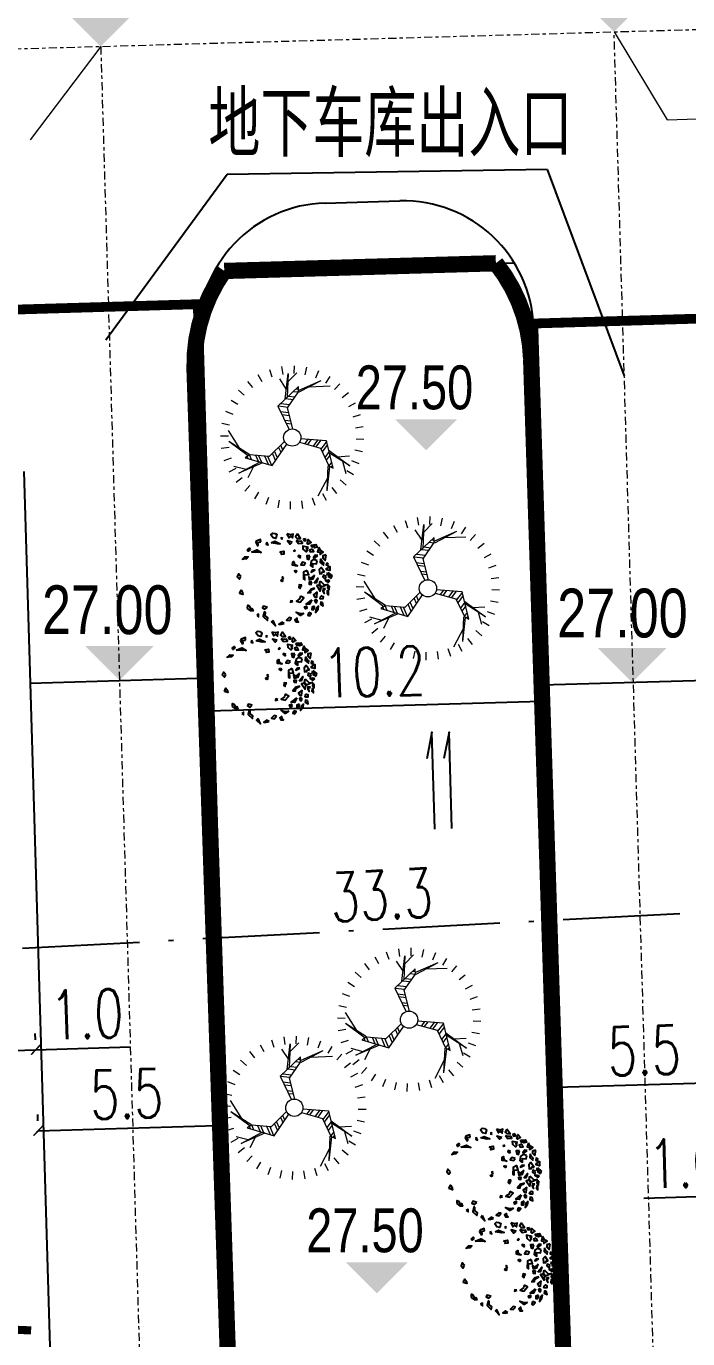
# Model space of a CAD drawing. Header units: inches. Extents: x 393 to 1582, y 246 to 1188.
# Drawn here: x 1096.36 to 1116.71, y 473.24 to 513.63 of the extents above; entities that cross this region are included whole.
import ezdxf

# ---------------------------------------------------------------- set-up
doc = ezdxf.new("R2010")
doc.units = ezdxf.units.IN
doc.header["$MEASUREMENT"] = 0
for name, pattern in [('ACAD_ISO10W100', [18.5, 12, -3, 0.5, -3]), ('CENTERX2', [4, 2.5, -0.5, 0.5, -0.5]), ('DASHED2', [0.375, 0.25, -0.125]), ('DOTE', [2.4200000000000004, 2, -0.2, 0.02, -0.2])]:
    doc.linetypes.add(name, pattern=pattern)
for name, color, linetype in [('DIM', 4, 'Continuous'), ('drain', 4, 'Continuous'), ('ELEV', 1, 'Continuous'), ('FRAME', 7, 'Continuous'), ('GREEN', 64, 'Continuous'), ('ROAD-TEXT', 4, 'Continuous'), ('roaddim', 2, 'Continuous'), ('roadradiu', 3, 'Continuous'), ('公共绿地', 3, 'Continuous'), ('车库边线', 4, 'DOTE')]:
    doc.layers.add(name, color=color, linetype=linetype)
for name, color, linetype, lineweight in [('ROAD', 1, 'Continuous', 25), ('ROAD-CENTER', 7, 'CENTERX2', 18), ('ROAD-ZB', 4, 'Continuous', 15), ('树', 84, 'Continuous', 15)]:
    doc.layers.add(name, color=color, linetype=linetype, lineweight=lineweight)
doc.styles.add('_HZTXT', font='txt.shx', dxfattribs={"width": 0.8, "bigfont": 'hztxt.shx'})
doc.styles.add('DIM_FONT', font='SIMPLEX.shx', dxfattribs={"width": 0.8})
doc.styles.add('FLS', font='', dxfattribs={"width": 0.8})
doc.styles.add('HZ', font='simplex.shx', dxfattribs={"width": 0.7, "bigfont": 'hztxt.shx'})
doc.styles.add('RO', font='romans.shx', dxfattribs={"width": 0.8})
doc.styles.get('FLS').set_extended_font_data('创艺繁隶书')
doc.linetypes.add('FENCELINE1', pattern='A,0.25,-0.1,[133,ltypeshp.shx,S=0.1,R=0,X=-0.1,Y=0],-0.1,1', length=1.45)
doc.dimstyles.new('NORMAL', dxfattribs={"dimtxt": 1.5, "dimasz": 0.3, "dimexe": 0.5, "dimexo": 0.3, "dimgap": 0.3, "dimtad": 1, "dimdec": 1, "dimzin": 1, "dimdsep": 46, "dimtxsty": 'HZ', "dimblk": 'ARCHTICK', "dimcen": 0, "dimclrt": 256, "dimadec": 0, "dimazin": 0, "dimtfac": 1, "dimtdec": 1, "dimtofl": 0, "dimtmove": 0, "dimatfit": 3, "dimldrblk": 'ARCHTICK', "dimfxl": 1, "dimtolj": 2, "dimtzin": 0, "dimarcsym": 0})

# ---------------------------------------------------------------- blocks, each defined once
blk = doc.blocks.new('_ARCHTICK')
at = {"color": 0, "linetype": 'ByBlock', "const_width": 0.15}
blk.add_lwpolyline([(-0.5, -0.5), (0.5, 0.5)], dxfattribs=at)
blk = doc.blocks.new('*D144')
at = {"layer": 'DEFPOINTS', "color": 0, "ltscale": 0.3, "transparency": 16777216}
for p in [(882.2550178935936, 640.1284098338355), (1132.977078982819, 454.4339077392135)]:
    blk.add_point(p, dxfattribs=at)
at = {"layer": 'roadradiu', "color": 0, "lineweight": -2, "ltscale": 0.3, "transparency": 16777216}
blk.add_line((887.2774950782396, 636.4085680455514), (882.2550178935936, 640.1284098338355), dxfattribs=at)
at = {"layer": 'roadradiu', "color": 0, "lineweight": -2, "ltscale": 0.3, "transparency": 16777216, "xscale": 0.3, "yscale": 0.3, "zscale": 0.3, "rotation": 143.4749139216822}
blk.add_blockref('_ARCHTICK', (882.2550178935936, 640.1284098338355), dxfattribs=at)
at = {"layer": 'roadradiu', "ltscale": 0.3, "transparency": 16777216, "insert": (885.6322688112145, 638.9337127008714), "char_height": 1.5, "attachment_point": 5, "rotation": 323.47491392168223, "style": 'HZ'}
blk.add_mtext('\\A2;R312.0', dxfattribs=at)
blk = doc.blocks.new('*D145')
at = {"layer": 'DEFPOINTS', "color": 0, "ltscale": 0.3, "transparency": 16777216}
for p in [(870.5997795228263, 623.2597136845425), (1132.977078982754, 454.4339077393371)]:
    blk.add_point(p, dxfattribs=at)
at = {"layer": 'roadradiu', "color": 0, "lineweight": -2, "ltscale": 0.3, "transparency": 16777216}
blk.add_line((881.4381460848931, 616.2858025507023), (870.5997795228263, 623.2597136845425), dxfattribs=at)
at = {"layer": 'roadradiu', "color": 0, "lineweight": -2, "ltscale": 0.3, "transparency": 16777216, "xscale": 0.3, "yscale": 0.3, "zscale": 0.3, "rotation": 147.2408788936933}
blk.add_blockref('_ARCHTICK', (870.5997795228263, 623.2597136845425), dxfattribs=at)
at = {"layer": 'roadradiu', "ltscale": 0.3, "transparency": 16777216, "insert": (879.6306179609841, 618.6974341729194), "char_height": 1.5, "attachment_point": 5, "rotation": 327.24087889369326, "style": 'HZ'}
blk.add_mtext('\\A2;R312.0', dxfattribs=at)
blk = doc.blocks.new('*D146')
at = {"layer": 'DEFPOINTS', "color": 0, "ltscale": 0.3, "transparency": 16777216}
for p in [(856.621815866559, 599.2502347645706), (1132.977078983271, 454.4339077402101)]:
    blk.add_point(p, dxfattribs=at)
at = {"layer": 'roadradiu', "color": 0, "lineweight": -2, "ltscale": 0.3, "transparency": 16777216}
blk.add_line((869.2364574053919, 592.6398809982622), (856.621815866559, 599.2502347645706), dxfattribs=at)
at = {"layer": 'roadradiu', "color": 0, "lineweight": -2, "ltscale": 0.3, "transparency": 16777216, "xscale": 0.3, "yscale": 0.3, "zscale": 0.3, "rotation": 152.3444580404491}
blk.add_blockref('_ARCHTICK', (856.621815866559, 599.2502347645706), dxfattribs=at)
at = {"layer": 'roadradiu', "ltscale": 0.3, "transparency": 16777216, "insert": (867.2215648578022, 594.8811603252689), "char_height": 1.5, "attachment_point": 5, "rotation": 332.34445804044907, "style": 'HZ'}
blk.add_mtext('\\A2;R312.0', dxfattribs=at)
blk = doc.blocks.new('*D149')
at = {"layer": 'DEFPOINTS', "color": 0, "ltscale": 0.3, "transparency": 16777216}
for p in [(834.8919699258416, 546.5711304189092), (1132.977078991871, 454.4339077363395)]:
    blk.add_point(p, dxfattribs=at)
at = {"layer": 'roadradiu', "color": 0, "lineweight": -2, "ltscale": 0.3, "transparency": 16777216}
blk.add_line((847.5652144177119, 542.6538681527171), (834.8919699258416, 546.5711304189092), dxfattribs=at)
at = {"layer": 'roadradiu', "color": 0, "lineweight": -2, "ltscale": 0.3, "transparency": 16777216, "xscale": 0.3, "yscale": 0.3, "zscale": 0.3, "rotation": 162.8237761284337}
blk.add_blockref('_ARCHTICK', (834.8919699258416, 546.5711304189092), dxfattribs=at)
at = {"layer": 'roadradiu', "ltscale": 0.3, "transparency": 16777216, "insert": (845.176283811618, 544.4912944938987), "char_height": 1.5, "attachment_point": 5, "rotation": 342.8237761284337, "style": 'HZ'}
blk.add_mtext('\\A2;R312.0', dxfattribs=at)
blk = doc.blocks.new('*D170')
at = {"layer": 'DEFPOINTS', "color": 0, "ltscale": 0.3, "transparency": 16777216}
for p in [(1095.651397092691, 482.1080109668974), (1096.650579166003, 482.1375771776649), (1096.650579166003, 482.1375771776649)]:
    blk.add_point(p, dxfattribs=at)
at = {"layer": 'roaddim', "color": 0, "lineweight": -2, "ltscale": 0.3, "transparency": 16777216}
for p, q in [((1096.641705925758, 482.4374459249653), (1096.635790432261, 482.6373584231657)), ((1095.642523852446, 482.4078797141979), (1095.636608358949, 482.6077922123983)), ((1096.650579166003, 482.1375771776649), (1099.549310389908, 482.2233518333689)), ((1095.651397092691, 482.1080109668976), (1096.650579166003, 482.1375771776649))]:
    blk.add_line(p, q, dxfattribs=at)
at = {"layer": 'roaddim', "color": 0, "lineweight": -2, "ltscale": 0.3, "transparency": 16777216, "xscale": 0.3, "yscale": 0.3, "zscale": 0.3}
for p, rotation in [((1095.651397092691, 482.1080109668976), 181.6949112423762), ((1096.650579166003, 482.1375771776649), 1.694911242376142)]:
    blk.add_blockref('_ARCHTICK', p, dxfattribs=dict(at, rotation=rotation))
at = {"layer": 'roaddim', "ltscale": 0.3, "transparency": 16777216, "insert": (1098.218822810747, 483.2344417411911), "char_height": 1.5, "attachment_point": 5, "rotation": 1.694911242376142, "style": 'HZ'}
blk.add_mtext('\\A2;1.0', dxfattribs=at)
blk = doc.blocks.new('*D171')
at = {"layer": 'DEFPOINTS', "color": 0, "ltscale": 0.3, "transparency": 16777216}
for p in [(1102.221946333616, 479.8070925018029), (1102.221946333615, 479.8070925018534), (1096.724352836225, 479.6444160027087)]:
    blk.add_point(p, dxfattribs=at)
at = {"layer": 'roaddim', "color": 0, "lineweight": -2, "ltscale": 0.3, "transparency": 16777216}
for p, q in [((1102.213073069722, 480.1069612484036), (1102.207157560458, 480.3068737461879)), ((1096.715479572331, 479.9442847493094), (1096.709564063067, 480.1441972470936)), ((1096.724352836223, 479.6444160027592), (1102.221946333615, 479.8070925018534))]:
    blk.add_line(p, q, dxfattribs=at)
at = {"layer": 'roaddim', "color": 0, "lineweight": -2, "ltscale": 0.3, "transparency": 16777216, "xscale": 0.3, "yscale": 0.3, "zscale": 0.3}
for p, rotation in [((1096.724352836223, 479.6444160027592), 181.6949157609506), ((1102.221946333615, 479.8070925018534), 1.694915760950637)]:
    blk.add_blockref('_ARCHTICK', p, dxfattribs=dict(at, rotation=rotation))
at = {"layer": 'roaddim', "ltscale": 0.3, "transparency": 16777216, "insert": (1099.44209316129, 480.7752948654087), "char_height": 1.5, "attachment_point": 5, "rotation": 1.6949157609506371, "style": 'HZ'}
blk.add_mtext('\\A2;5.5', dxfattribs=at)
blk = doc.blocks.new('*D172')
at = {"layer": 'DEFPOINTS', "color": 0, "ltscale": 0.3, "transparency": 16777216}
for p in [(1118.148855289853, 481.14487102146), (1118.148855289852, 481.144871021482), (1112.651261560155, 480.9821959370157)]:
    blk.add_point(p, dxfattribs=at)
at = {"layer": 'roaddim', "color": 0, "lineweight": -2, "ltscale": 0.3, "transparency": 16777216}
for p, q in [((1112.64238837373, 481.2820646859087), (1112.636472916113, 481.4819771851928)), ((1118.139982103429, 481.4447397703531), (1118.134066645812, 481.6446522696371)), ((1112.651261560154, 480.9821959370377), (1118.148855289852, 481.144871021482))]:
    blk.add_line(p, q, dxfattribs=at)
at = {"layer": 'roaddim', "color": 0, "lineweight": -2, "ltscale": 0.3, "transparency": 16777216, "xscale": 0.3, "yscale": 0.3, "zscale": 0.3}
for p, rotation in [((1112.651261560154, 480.9821959370377), 181.6949009588253), ((1118.148855289852, 481.144871021482), 1.694900958825327)]:
    blk.add_blockref('_ARCHTICK', p, dxfattribs=dict(at, rotation=rotation))
at = {"layer": 'roaddim', "ltscale": 0.3, "transparency": 16777216, "insert": (1115.369002272518, 482.1130741003855), "char_height": 1.5, "attachment_point": 5, "rotation": 1.694900958825327, "style": 'HZ'}
blk.add_mtext('\\A2;5.5', dxfattribs=at)
blk = doc.blocks.new('*D173')
at = {"layer": 'DEFPOINTS', "color": 0, "ltscale": 0.3, "transparency": 16777216}
for p in [(1118.243568942454, 477.9440293905418), (1119.243136666819, 477.973607113533), (1119.251878167209, 477.6781914841583)]:
    blk.add_point(p, dxfattribs=at)
at = {"layer": 'roaddim', "color": 0, "lineweight": -2, "ltscale": 0.3, "transparency": 16777216}
for p, q in [((1118.252310442845, 477.6486137611671), (1115.353579227564, 477.5628388138356)), ((1119.251878167209, 477.6781914841583), (1118.252310442845, 477.6486137611671)), ((1118.252442212868, 477.6441606441341), (1118.267099226867, 477.1488325171541)), ((1119.252009937232, 477.6737383671253), (1119.266666951232, 477.1784102401454))]:
    blk.add_line(p, q, dxfattribs=at)
at = {"layer": 'roaddim', "color": 0, "lineweight": -2, "ltscale": 0.3, "transparency": 16777216, "xscale": 0.3, "yscale": 0.3, "zscale": 0.3}
for p, rotation in [((1118.252310442845, 477.6486137611671), 181.6949170066285), ((1119.251878167209, 477.6781914841583), 1.694917006628529)]:
    blk.add_blockref('_ARCHTICK', p, dxfattribs=dict(at, rotation=rotation))
at = {"layer": 'roaddim', "ltscale": 0.3, "transparency": 16777216, "insert": (1116.62195401555, 478.6508302647217), "char_height": 1.5, "attachment_point": 5, "rotation": 1.6949170066285293, "style": 'HZ'}
blk.add_mtext('\\A2;1.0', dxfattribs=at)
blk = doc.blocks.new('*D197')
at = {"layer": 'DEFPOINTS', "color": 0, "ltscale": 0.3, "transparency": 16777216}
for p in [(1112.193336408346, 492.864735469323), (1112.193336521808, 492.8647315540358), (1101.985017247063, 492.5689015577365)]:
    blk.add_point(p, dxfattribs=at)
at = {"layer": 'roaddim', "color": 0, "lineweight": -2, "ltscale": 0.3, "transparency": 16777216}
for p, q in [((1112.184646378578, 493.1646056633061), (1112.178852836296, 493.3645256514401)), ((1101.976327103833, 492.8687756670067), (1101.970533561551, 493.0686956551408)), ((1101.985017133601, 492.5689054730237), (1112.193336408346, 492.864735469323))]:
    blk.add_line(p, q, dxfattribs=at)
at = {"layer": 'roaddim', "color": 0, "lineweight": -2, "ltscale": 0.3, "transparency": 16777216, "xscale": 0.3, "yscale": 0.3, "zscale": 0.3}
for p, rotation in [((1101.985017133601, 492.5689054730237), 181.6599272962716), ((1112.193336408346, 492.864735469323), 1.659927296271674)]:
    blk.add_blockref('_ARCHTICK', p, dxfattribs=dict(at, rotation=rotation))
at = {"layer": 'roaddim', "ltscale": 0.3, "transparency": 16777216, "insert": (1107.058761269668, 493.7663798536193), "char_height": 1.5, "attachment_point": 5, "rotation": 1.6599272962716736, "style": 'HZ'}
blk.add_mtext('\\A2;10.2', dxfattribs=at)
blk = doc.blocks.new('A$C72E4118A')
at = {"layer": 'ROAD-TEXT', "const_width": 0.25}
blk.add_lwpolyline([(4.67738311913854, 1.103191714762943), (4.101842572345049, 1.096793538687052), (4.114073322169133, 0.6229896783188451), (0.128421394052566, 0.140900759754004), (0.1249942272115732, 0.6005136015883181)], dxfattribs=at)
at = {"layer": 'ROAD-TEXT'}
blk.add_lwpolyline([(3.356819772408926, 1.193641432590084), (1.057660554200993, 0.8404582833463792), (1.748017473975779, 1.227497444400797)], dxfattribs=at)
at = {"layer": 'ROAD-TEXT', "style": 'RO', "width": 0.7}
blk.add_text('1.5%', height=1.1, rotation=7.662003283342316, dxfattribs=at).set_placement((0.8719978045701282, 1.310918229777599))
blk = doc.blocks.new('*D237')
at = {"layer": 'DEFPOINTS', "color": 0, "linetype": 'ACAD_ISO10W100', "ltscale": 0.3, "transparency": 16777216}
for p in [(1123.986402837001, 486.7307649858549), (1123.986402837003, 486.7307649858186), (1090.700925478698, 484.9676751486905, -0.9369692328255609)]:
    blk.add_point(p, dxfattribs=at)
at = {"layer": 'DIM', "color": 0, "linetype": 'ACAD_ISO10W100', "lineweight": -2, "ltscale": 0.3, "transparency": 16777216}
for p, q in [((1090.7009254787, 484.9676751486542), (1123.986402837003, 486.7307649858186)), ((1124.00227121411, 486.4311849554658), (1124.012850132185, 486.2314649351702)), ((1090.716793855808, 484.6680951183014), (1090.727372773883, 484.4683750980058))]:
    blk.add_line(p, q, dxfattribs=at)
at = {"layer": 'DIM', "color": 0, "linetype": 'ACAD_ISO10W100', "lineweight": -2, "ltscale": 0.3, "transparency": 16777216, "xscale": 0.3, "yscale": 0.3, "zscale": 0.3}
for p, rotation in [((1123.986402837003, 486.7307649858186), 3.032051774220234), ((1090.7009254787, 484.9676751486542), 183.0320517742202)]:
    blk.add_blockref('_ARCHTICK', p, dxfattribs=dict(at, rotation=rotation))
at = {"layer": 'DIM', "linetype": 'ACAD_ISO10W100', "ltscale": 0.3, "transparency": 16777216, "insert": (1107.288124837968, 486.8977501735981), "char_height": 1.5, "attachment_point": 5, "rotation": 3.032051774220234, "style": 'HZ'}
blk.add_mtext('\\A2;33.3', dxfattribs=at)
blk = doc.blocks.new('t2')
for p, q in [((-1.266662034718365, 3.05589584977929), (-1.130037933670337, 2.723354404941119)), ((-0.716767846782659, 3.229423479309276), (-0.6399645887172483, 2.87820956006226)), ((-0.1450950305245442, 3.304826710587463), (-0.1304462435734877, 2.945611774145391)), ((0.430986424814364, 3.279814454587608), (0.3830356446719634, 2.923513065022576)), ((0.9939725757249107, 3.155146696051133), (0.8848791886796334, 2.812584890787775)), ((-2.235450903584479, 2.438378849268361), (-1.993330371382854, 2.172620302070527)), ((-1.778069337691022, 2.789516371211789), (-1.585775647835817, 2.485751504309519)), ((-1.34088318192812, 2.608399901054895), (-1.584503501459494, 1.519028121027191)), ((-1.34088318192812, 2.608399901054895), (-1.510658299660236, 1.474064156233794)), ((-1.436287184655384, 2.004822135252425), (-0.8933825551800965, 2.818549475678424)), ((1.526757372896327, 2.934611401736447), (1.359836126309574, 2.616197747883234)), ((2.01315241986913, 2.62490942496504), (1.793475131352125, 2.340318760269156)), ((-2.624909424965153, 2.01315241986913), (-2.340318760269156, 1.793475131352011)), ((-2.297032662301035, 1.921745557756367), (-2.201702597235908, 1.349933614467886)), ((2.438378849268474, 2.235450903584251), (2.172620302070754, 1.99333037138274)), ((-2.934611401736447, 1.526757372896554), (-2.616197747883234, 1.359836126309574)), ((-1.62611993152791, 0.7737176952086884), (-2.499035135587519, 1.577683268061264)), ((-2.499035135587519, 1.577683268061264), (-1.631002900948715, 0.8934569989448846)), ((-1.732192488881537, 1.608955115128083), (-1.559636800123371, 0.3206668118339167)), ((-1.53462230433729, 1.473086904000183), (-1.732192488881537, 1.608955115128083)), ((-1.235862531859993, 0.6217205766890856), (-1.53462230433729, 1.473086904000183)), ((1.483119145172395, 1.021402322699032), (2.615831357060415, 1.375386278338169)), ((2.615831357060415, 1.375386278338169), (1.589257908749687, 0.9657614463951631)), ((1.925069088003283, 1.141754389387074), (2.234778925461569, 1.629303891080212)), ((2.812796803777474, 1.02841585999704), (2.269928102169615, 1.231763573550438)), ((2.789516371211903, 1.778069337691022), (2.485751504309519, 1.585775647835817)), ((3.05589584977929, 1.266662034718365), (2.723354404941119, 1.130037933670451)), ((-3.155146696051133, 0.9939725757249107), (-2.812584890787775, 0.8848791886796334)), ((-1.95132285009322, 1.096281539557367), (-2.528408022890972, 1.120723375751709)), ((-0.3086352581121901, 0.2517452231187463), (-1.235862531859993, 0.6217205766890856)), ((1.057524005260348, 1.190351683667018), (0.2783761421765121, 0.2719069226129704)), ((0.3723353875582234, 0.1414133624692795), (1.156357079398276, 0.7594280598315208)), ((2.259492247690559, 0.6956451420519443), (1.057524005260348, 1.190351683667018)), ((1.156357079398276, 0.7594280598315208), (2.043041833014968, 0.59247844877018)), ((2.043041833014968, 0.59247844877018), (2.259492247690559, 0.6956451420519443)), ((2.929382168506436, -0.1429610514704791), (2.107768692602349, 0.6127062241356498)), ((3.229423479309162, 0.7167678467827727), (2.87820956006226, 0.6399645887172483)), ((-3.279814454587495, 0.430986424814364), (-2.923513065022462, 0.3830356446720771)), ((-1.559636800123371, 0.3206668118339167), (-0.3746663735360016, 0.1051273496258318)), ((2.929382168506436, -0.1429610514704791), (2.031906155936667, 0.5712363858266372)), ((2.454370491525651, 0.2414501214152551), (2.887626725350856, -0.6355827497553719)), ((3.304826710587577, 0.1450950305246579), (2.945611774145391, 0.1304462435736014)), ((-3.304826710587577, -0.1450950305246579), (-2.945611774145391, -0.1304462435736014)), ((-0.06370012944603332, -0.3931585855880257), (0.07950545246171714, -1.381148636520606)), ((0.5021127948630237, -1.511018495500821), (0.09629023135948955, -0.3770342722388023)), ((3.279814454587495, -0.4309864248142503), (2.923513065022462, -0.3830356446719634)), ((-3.229423479309162, -0.716767846782659), (-2.87820956006226, -0.6399645887172483)), ((-3.05589584977929, -1.266662034718365), (-2.723354404941119, -1.130037933670337)), ((3.155146696051133, -0.9939725757249107), (2.812584890787775, -0.8848791886796334)), ((-2.789516371211903, -1.778069337690908), (-2.485751504309519, -1.585775647835703)), ((-0.527299758809022, -2.304600257180027), (0.5021127948630237, -1.511018495500821)), ((0.07950545246171714, -1.381148636520606), (-0.5084195286776776, -2.065565352770363)), ((0.1430007863557421, -1.79512001790772), (-0.1167962214728959, -2.95306954639932)), ((2.624909424965153, -2.013152419869243), (2.340318760269156, -1.793475131352125)), ((2.934611401736447, -1.526757372896554), (2.616197747883234, -1.359836126309688)), ((-2.438378849268474, -2.235450903584251), (-2.172620302070527, -1.99333037138274)), ((-2.01315241986913, -2.62490942496504), (-1.793475131352125, -2.340318760269156)), ((-1.018083306870267, -2.24627225666768), (-1.994244170170759, -2.182966725923052)), ((-1.588498986578315, -2.465438849584416), (-0.5212478562764318, -2.045300542060431)), ((-1.588498986578315, -2.465438849584416), (-0.5232651911428547, -2.131734345162954)), ((-0.5084195286776776, -2.065565352770363), (-0.527299758809022, -2.304600257180027)), ((-0.1167962214728959, -2.95306954639932), (0.04174499219902827, -1.859218445340048)), ((0.02625376209016395, -2.238035928944441), (0.2936290974296298, -2.750027266831808)), ((2.235450903584251, -2.438378849268361), (1.993330371382626, -2.172620302070641)), ((-1.526757372896554, -2.934611401736447), (-1.359836126309801, -2.616197747883234)), ((-0.9939725757249107, -3.155146696051133), (-0.8848791886796334, -2.812584890787889)), ((-0.5157641414764385, -2.950161417753407), (-0.06822550493393464, -2.581697188018325)), ((-0.430986424814364, -3.279814454587495), (-0.3830356446719634, -2.923513065022462)), ((0.1450950305245442, -3.304826710587463), (0.1304462435734877, -2.945611774145391)), ((0.716767846782659, -3.229423479309276), (0.6399645887172483, -2.87820956006226)), ((1.266662034718365, -3.05589584977929), (1.130037933670337, -2.723354404941119)), ((1.778069337691022, -2.789516371211789), (1.58577564783559, -2.485751504309633))]:
    blk.add_line(p, q)
at = {"color": 0}
for p, q in [((-1.712085468534951, 1.45883755416628), (-1.63520373483243, 1.542256344042812)), ((-1.690588666439226, 1.298343983091854), (-1.533220635690896, 1.469092612942859)), ((-1.647595062139999, 0.977356840135144), (-1.43978612767728, 1.202835234072836)), ((-1.626098260044273, 0.816863269060832), (-1.393068873788025, 1.06970654497286)), ((-1.583104655745046, 0.4958761261040081), (-1.299634365774637, 0.8034491661027232)), ((-1.561607853649321, 0.3353825550296961), (-1.252917111885381, 0.6703204770028606)), ((0.5892684008733795, 0.6383808356932832), (0.6709245047559307, 0.3767798897235934)), ((0.7800695754995104, 0.8632936507584645), (0.8803910904937311, 0.5418944904287173)), ((0.8754701625723555, 0.975750058007975), (0.9851243830989915, 0.6244517905734028)), ((1.071253739466556, 1.184700794494802), (1.206973117704138, 0.7498978092276047)), ((1.220993650208811, 1.123070785672553), (1.345624571381677, 0.7237917933407516)), ((1.520473472447293, 0.9998107677178041), (1.622927479435248, 0.6715797614355097)), ((1.670213383189548, 0.9381807588955553), (1.761578933112787, 0.6454737455486566)), ((1.96969320542803, 0.8149207409406927), (2.03888184116613, 0.5932617136434146)), ((2.119433116170285, 0.7532907321184439), (2.153235040505024, 0.6449998027065931)), ((-1.282759419264949, 0.270304372038936), (-1.033353305624814, 0.5409168463644392)), ((-1.137669020232352, 0.243913243722659), (-0.9094899401288785, 0.4914938044186101)), ((-0.8474882214361514, 0.1911309869572051), (-0.6617632085135483, 0.3926477202782053)), ((-0.7023978224033272, 0.1647398586409281), (-0.5378998430178399, 0.3432246783323762)), ((0.4938678138005343, 0.5259244284437727), (0.5661912121504429, 0.2942225895789079)), ((0.2085300086027928, -0.6906642870847008), (-0.02829136913260299, -0.6374472679112841)), ((0.2582198205627719, -0.8295118226504883), (-0.009161296242155004, -0.7694276100017987)), ((0.3575994447328412, -1.107206894481124), (0.02909884963537479, -1.033388294847327)), ((0.4072892566928203, -1.246054430046911), (0.04822892252582278, -1.165368636937956)), ((0.1056247875972076, -1.816674036778522), (-0.2298586056469958, -1.741286306408369)), ((0.3621110055362351, -1.618946911776561), (-0.04599020560704048, -1.527240959443475)), ((0.4903541141829919, -1.520083349524498), (0.0459439941812434, -1.420218286230465)), ((-0.4073476476351061, -2.21212828628461), (-0.5180313056725936, -2.187256146749519)), ((-0.2791045389885767, -2.113264724032547), (-0.505661205475235, -2.062354326586387)), ((-0.02261832104954919, -1.915537599030699), (-0.3217928054352797, -1.848308979621493))]:
    blk.add_line(p, q, dxfattribs=at)
blk.add_circle((0, 0), 0.3974083236075494)
at = {"style": 'DIM_FONT', "width": 0.8, "flags": 9}
for tag in ['XSIZE', 'YSIZE']:
    blk.add_attdef(tag, (0, 0), '', height=0.000996600000005309, rotation=122.3352282542619, dxfattribs=at)
blk = doc.blocks.new('GPPMTR01')
at = {"color": 0, "linetype": 'ByBlock'}
for points in [[(-0.2629462692984232, 0.454108427604193), (-0.2695533092463437, 0.4313884525779524), (-0.2483370891198075, 0.4311201640620341), (-0.2432341611944081, 0.4469651677472525)], [(-0.2145521100269007, 0.4434206345124865), (-0.2184191251649934, 0.4556669115755305), (-0.2419983376878054, 0.4750564484955148), (-0.1986527343928656, 0.4861755566688856), (-0.1987071956223864, 0.4485234731571818)], [(-0.1661580400360822, 0.4327330199821884), (-0.2074632221187771, 0.3860567107388801), (-0.1796944232738414, 0.3708567601410193), (-0.136939751103414, 0.3867562250557586), (-0.1467685834687316, 0.4091538967400805), (-0.1652991596623272, 0.406736532394988)], [(-0.1729788179896959, 0.4688807236292588), (-0.150794902167208, 0.5179200252688432), (-0.1200180935509205, 0.5164702851951389), (-0.1281290401757423, 0.4868748031436516), (-0.1436516690944788, 0.4982079171648279), (-0.1508493276844472, 0.4802681203185478), (-0.1448875640256448, 0.4701165471358614)], [(-0.1272703740756771, 0.4608785833985634), (-0.1326957303359808, 0.4285977163281774), (-0.1114795727059376, 0.4283294278122592), (-0.09649355653131922, 0.4594289326055634)], [(-0.1056669167511069, 0.5301077341899761), (-0.07307951152553828, 0.4959264380514251), (-0.0582670498972972, 0.5149161759783037), (-0.03456719235899085, 0.5035222617976133), (-0.03752968682737597, 0.5452995602437609), (-0.06419210400898144, 0.5301077341899761)], [(-0.03752968682737597, 0.4769368786859544), (-0.05530456435698251, 0.4541493181666856), (-0.04345459541151248, 0.4237658446205244), (-0.03160469789060575, 0.438957581393605)], [(0.006907685558048658, 0.4427555825474032), (-0.02567971788190592, 0.412372109001242), (-0.01975480036969901, 0.3819886354550809), (0.01579508861057028, 0.3516052511896238), (0.04541999758213975, 0.3667969879627044), (0.009870108601870453, 0.385786547328175), (0.03357012684544426, 0.4199680220281344)], [(0.00488750428143043, 0.5591320875771277), (-0.004942283387421384, 0.522511999724492), (0.01579508861057028, 0.5111181748245056), (0.0513449329504875, 0.5187139985706939)], [(0.009870108601870453, 0.4845326131514385), (0.04245748525761382, 0.4617451419128738), (0.08393238995886458, 0.4769368786859544), (0.06615749457311718, 0.4921286154590351), (0.04245748525761382, 0.4845326131514385)], [(0.1046697083884338, 0.5301077341899761), (0.08393238995886458, 0.5187139985706939), (0.09874477302008597, 0.5035222617976133), (0.1135572453620115, 0.5111181748245056)], [(0.1579945731070841, 0.4465534051397933), (0.09578226069556005, 0.4427555825474032), (0.1046697083884338, 0.412372109001242), (0.1461445238089803, 0.3933825496357715), (0.1550320607825582, 0.4161701101550404), (0.1402195884406326, 0.4275638457743227)], [(0.1313321407477589, 0.4883306143052368), (0.1372570761161067, 0.4997244392052232), (0.1342946530722849, 0.5301077341899761), (0.1728069561683055, 0.5073201736707073), (0.1461445238089803, 0.4807347905590486)], [(0.1787319808173574, 0.4769368786859544), (0.2290943332114818, 0.4959264380514251), (0.2498317409217552, 0.4731388775321562), (0.22316930856243, 0.4579471407590756), (0.2202067962379041, 0.4769368786859544), (0.2024319008521567, 0.4693410549397661), (0.1994693885276307, 0.4579471407590756)], [(0.2053944131766826, 0.438957581393605), (0.1787319808173574, 0.4199680220281344), (0.1935443638785789, 0.4047762852550539), (0.2261316423255476, 0.4161701101550404)], [(0.2676065470267984, 0.4503514062935914), (0.2527940746848728, 0.4351595802398068), (0.2409442932288814, 0.4085741078474439), (0.2735316609565545, 0.4275638457743227)], [(-0.4116768515759224, 0.3053779346073979), (-0.3644640545814815, 0.3042507657177246), (-0.3674178173970024, 0.3281527279859759), (-0.342602870648292, 0.3368543825335497), (-0.374238595350616, 0.3643005209137503), (-0.3823495687596492, 0.3347051281429671)], [(-0.3540263367420504, 0.4040750746047969), (-0.3350825783777999, 0.3712300427649974), (-0.3123625140708551, 0.3778369041515095), (-0.2925959447373191, 0.4083456385255687)], [(-0.3041535997293888, 0.3098280420241803), (-0.3426659028254095, 0.2718487447318308), (-0.2982286643610411, 0.2794445684780191)], [(-0.2977531553308311, 0.3548484620479426), (-0.258597227638719, 0.3617780731798937), (-0.2400121991436729, 0.4018472531945776), (-0.2633232124312709, 0.4000208378301383), (-0.2747105198398557, 0.3778912761003262)], [(-0.2152789442392437, 0.2946363052510997), (-0.2152789442392437, 0.2756465673242208), (-0.20639149654637, 0.2832424803511132)], [(-0.1234417942807135, 0.3136259538972744), (-0.144179228775198, 0.2946363052510997), (-0.1352917542981131, 0.2870404815049115), (-0.1145543912281919, 0.2946363052510997)], [(-0.0790044942126592, 0.4009782841012556), (-0.09677937084945872, 0.3705949891165027), (-0.06419210400898144, 0.3592010749358121), (-0.0493795843482827, 0.3705949891165027)], [(-0.03160469789060575, 0.3174239550510727), (-0.0582670498972972, 0.2946363052510997), (-0.04345459541151248, 0.2642529209856426), (-0.02271722341352081, 0.2908384826587097)], [(0.04541999758213975, 0.2946363052510997), (0.04245748525761382, 0.249061184212562), (0.1046697083884338, 0.2110818869202126), (0.1194821807303593, 0.2186777106664009), (0.06911991761693899, 0.245263272339468), (0.09578226069556005, 0.2832424803511132)], [(0.08393238995886458, 0.3705949891165027), (0.07208242994146492, 0.3440093381627315), (0.08096987763433859, 0.3212217776434627), (0.08393238995886458, 0.3440093381627315)], [(0.128369628423233, 0.3364135144165433), (0.1372570761161067, 0.2870404815049115), (0.1135572453620115, 0.2718487447318308), (0.1461445238089803, 0.2604549198318444), (0.1579945731070841, 0.3022322182779921)], [(0.1994693885276307, 0.2908384826587097), (0.1787319808173574, 0.3516052511896238), (0.2113193485450304, 0.3098280420241803)], [(0.2142818608695563, 0.3592010749358121), (0.2735316609565545, 0.3743928117088927), (0.2913064670615976, 0.4085741078474439), (0.282419019368724, 0.3364135144165433), (0.2468692285972292, 0.332615513262745)], [(0.2498317409217552, 0.3250197787972609), (0.2409442932288814, 0.2984342171241938), (0.312043874771871, 0.3022322182779921), (0.282419019368724, 0.3288176013896509)], [(0.3150063870963969, 0.4161701101550404), (0.3061189394035232, 0.4009782841012556), (0.3179688994209229, 0.3895845484819733), (0.3475938441047739, 0.3933825496357715)], [(0.3209314117454488, 0.3629990760896104), (0.3061189394035232, 0.3402115155703414), (0.3268563471137964, 0.3250197787972609), (0.3564812917976476, 0.3250197787972609), (0.3268563471137964, 0.3364135144165433)], [(0.3505561778678916, 0.3819886354550809), (0.3475938441047739, 0.3705949891165027), (0.3683312518150473, 0.3554030737820138), (0.3920310825691424, 0.3592010749358121)], [(0.3861060579200905, 0.2566570079587503), (0.3683312518150473, 0.2718487447318308), (0.3653687394905213, 0.2870404815049115), (0.377218699507921, 0.2984342171241938), (0.4009186195427203, 0.2832424803511132)], [(-0.481902910709679, 0.195890150147132), (-0.4611655029994058, 0.2072838857664143), (-0.4315405583155546, 0.1769005015009573), (-0.4522780553065321, 0.1541129409816885), (-0.4937528707270786, 0.1503151183892985), (-0.4996778060954264, 0.1769005015009573)], [(-0.4167280859736291, 0.1085378199431508), (-0.4108031506052814, 0.1503151183892985), (-0.357478375167335, 0.188294415681648), (-0.3693283351847346, 0.1617088540085809)], [(-0.393028255219534, 0.2414652711856697), (-0.4078407275614596, 0.2300714462856832), (-0.3959906782633557, 0.2262735344125891)], [(-0.2834161920191156, 0.1389212042086079), (-0.2686037196771899, 0.1806984133740515), (-0.2389788642740429, 0.165506765881675), (-0.2478663119669166, 0.1389212042086079), (-0.2626787843088422, 0.1503151183892985)], [(-0.06419210400898144, 0.2072838857664143), (-0.08492947332855197, 0.1844964145278497), (-0.1145543912281919, 0.2034859738933202), (-0.1145543912281919, 0.2186777106664009), (-0.08492947332855197, 0.2072838857664143), (-0.0523420698885974, 0.2262735344125891)], [(-0.01975480036969901, 0.188294415681648), (-0.007904768927736073, 0.1920922382740379), (0.0009827055493488537, 0.1769005015009573), (-0.01975480036969901, 0.1693046777547691)], [(0.1520696377387363, 0.1617088540085809), (0.1372570761161067, 0.1389212042086079), (0.1579945731070841, 0.1199316448431374), (0.1757694684928315, 0.1275274685893256), (0.1609570854316101, 0.1427192053624062)], [(0.1787319808173574, 0.2718487447318308), (0.1668820207999577, 0.245263272339468), (0.1846569161857051, 0.2376674485932797), (0.1994693885276307, 0.252859006804952)], [(0.2527940746848728, 0.2680509221394409), (0.2409442932288814, 0.2262735344125891), (0.2587190993339247, 0.1769005015009573), (0.2735316609565545, 0.2034859738933202), (0.2527940746848728, 0.2186777106664009)], [(0.3031564270789972, 0.2680509221394409), (0.3090814517280491, 0.2186777106664009), (0.3357438840873743, 0.2148798880740108), (0.3505561778678916, 0.2338694474394814)], [(0.3475938441047739, 0.173102500347159), (0.377218699507921, 0.1275274685893256), (0.3564812917976476, 0.09714408432386853), (0.3535187794731217, 0.1275274685893256)], [(0.4009186195427203, 0.2072838857664143), (0.3831435455955646, 0.2186777106664009), (0.3653687394905213, 0.2110818869202126), (0.3683312518150473, 0.195890150147132), (0.3920310825691424, 0.1920922382740379)], [(0.430543385665163, 0.2604549198318444), (0.4186934256477634, 0.245263272339468), (0.436468499594919, 0.2300714462856832), (0.466093354998066, 0.249061184212562)], [(0.4216559379722892, 0.165506765881675), (0.4186934256477634, 0.1351233816162179), (0.4394309226387408, 0.1199316448431374), (0.4512808826561406, 0.1389212042086079)], [(0.4423933456825628, 0.2034859738933202), (0.4512808826561406, 0.1693046777547691), (0.4868307627083394, 0.1389212042086079), (0.4720182903664139, 0.1806984133740515)], [(-0.481902910709679, 0.01358969277719271), (-0.5056028307444783, 0.02498341946840464), (-0.514490278437352, -0.02438975629235373), (-0.5056028307444783, -0.03578347851953046), (-0.4641280153239317, -0.03578347851953046), (-0.4700529506922794, -0.02438975629235373), (-0.4937528707270786, -0.01679382540932053)], [(-0.4463530306574802, 0.07055861193150559), (-0.4315405583155546, 0.05536669659701674), (-0.4137656629298072, 0.06676061077770734)], [(-0.01975480036969901, 0.03257914500581832), (-0.03456719235899085, 0.02498341946840464), (-0.02567971788190592, 0.01738756000993476), (-0.013829686439943, 0.0211854183146064)], [(0.2498317409217552, 0.08575017014317791), (0.2705691486320285, 0.06296269890461323), (0.2735316609565545, 0.0211854183146064), (0.3031564270789972, 0.05156886507655634), (0.2853815316932499, 0.1085378199431508)], [(0.4009186195427203, 0.07815434639698968), (0.3979561964988984, 0.06296269890461323), (0.3742561871833951, 0.06676061077770734), (0.377218699507921, 0.08954817129697619)], [(0.4275809626213412, 0.02498341946840464), (0.430543385665163, -0.02059175513855549), (0.377218699507921, -0.04337927101747224), (0.4098059779548898, -0.01299595817657849)], [(0.4512808826561406, 0.07435643452389558), (0.469055867322592, 0.05156886507655634), (0.4838683396645175, 0.06296269890461323), (0.4720182903664139, 0.09334617245077441)], [(-0.4670904383677534, -0.130731699430228), (-0.4641280153239317, -0.1573171718225909), (-0.481902910709679, -0.1535192599494968), (-0.4848654230342049, -0.1269337875571338)], [(-0.4374655829646065, -0.130731699430228), (-0.4285781352717328, -0.06616685832095229), (-0.3811782952021343, -0.03958140735595835), (-0.4078407275614596, -0.07756064750865711)], [(0.2557565870093988, -0.01299595817657849), (0.2409442932288814, -0.02818761638263944), (0.2527940746848728, -0.03958140735595835)], [(0.4068436441917722, -0.1193378923863823), (0.3890685702446164, -0.1383276124571204), (0.3979561964988984, -0.1763068204687656), (0.4186934256477634, -0.1535192599494968)], [(0.436468499594919, -0.06616685832095229), (0.4423933456825628, -0.09655030508290223), (0.466093354998066, -0.09655030508290223), (0.4809058273399915, -0.07376278920398549), (0.4601683303490142, -0.07756064750865711)], [(-0.4196906875788592, -0.2598612387996526), (-0.4315405583155546, -0.218083940353505), (-0.4108031506052814, -0.1877006453687521), (-0.4019157029124076, -0.214286117761115), (-0.4108031506052814, -0.2294777652534915)], [(0.1698444438437796, -0.2864467111920156), (0.1372570761161067, -0.3168301847381768), (0.1491071254142104, -0.3358198333843515), (0.1757694684928315, -0.3206280966112709)], [(0.4157310026039416, -0.218083940353505), (0.3890685702446164, -0.2332757664072897), (0.3920310825691424, -0.271254974418935), (0.4068436441917722, -0.2484675031803703)], [(-0.265641207352664, -0.3662033069305126), (-0.3041535997293888, -0.3737991306767008), (-0.2834161920191156, -0.4003846030690638), (-0.2508288242914426, -0.3927886900421714)], [(0.1876194285102311, -0.4307679873345209), (0.2113193485450304, -0.4231721635883326), (0.1876194285102311, -0.407980426815252)], [(0.2053944131766826, -0.3320219215112574), (0.1994693885276307, -0.3434156571305397), (0.2350192685798296, -0.377597042549795), (0.2942689793861236, -0.3586073046229161), (0.2735316609565545, -0.3396177452574455), (0.2350192685798296, -0.3510115701574321)], [(0.3268563471137964, -0.3054363598381903), (0.3327813717628483, -0.3282239203574591), (0.3890685702446164, -0.3130322728650827)], [(-0.1145543912281919, -0.4725451964999643), (-0.1382542487664982, -0.4383639003614132), (-0.1056669167511069, -0.4383639003614132), (-0.08492947332855197, -0.4459597241076015)], [(0.07208242994146492, -0.4801410202461526), (0.04245748525761382, -0.461151460880682), (0.06023238064336118, -0.4497577252613997), (0.06615749457311718, -0.4535556371344939), (0.09578226069556005, -0.4535556371344939), (0.09578226069556005, -0.4383639003614132), (0.1254072053794111, -0.4421618122345073), (0.1135572453620115, -0.461151460880682)]]:
    blk.add_lwpolyline(points, close=True, dxfattribs=at)
blk.add_circle((0, 0), 0.01003491861934691, dxfattribs=at)
blk = doc.blocks.new('A$C4417064F')
at = {"layer": 'GREEN', "xscale": 4.647578996463836, "yscale": 4.647578996463836, "zscale": 4.647578996463836, "rotation": 300.5404110418328}
blk.add_blockref('GPPMTR01', (0.8014980672414822, 3.068208391377993), dxfattribs=at)
blk = doc.blocks.new('psss')
at = {"layer": 'drain', "ltscale": 3}
for points in [[(-2.979199663401232, 0.52727666348801), (0.00717558540054597, 0.5309393880161224), (-0.8080204050493194, 0.7139123538363492)], [(-2.966958536155289, -0.003638910493464209), (0, 0), (-0.8151959903043462, 0.1829729653982213)]]:
    blk.add_lwpolyline(points, dxfattribs=at)
blk = doc.blocks.new('*D367')
at = {"layer": 'DEFPOINTS', "color": 0, "ltscale": 0.3, "transparency": 16777216}
for p in [(1102.699822334727, 855.8109969237985), (1268.803820426708, 491.9298874692677)]:
    blk.add_point(p, dxfattribs=at)
at = {"layer": 'roadradiu', "color": 0, "lineweight": -2, "ltscale": 0.3, "transparency": 16777216}
blk.add_line((1105.544353302054, 849.5795329243863), (1102.699822334727, 855.8109969237985), dxfattribs=at)
at = {"layer": 'roadradiu', "color": 0, "lineweight": -2, "ltscale": 0.3, "transparency": 16777216, "xscale": 0.5, "yscale": 0.5, "zscale": 0.5, "rotation": 114.5356906864757}
blk.add_blockref('_ARCHTICK', (1102.699822334727, 855.8109969237985), dxfattribs=at)
at = {"layer": 'roadradiu', "ltscale": 0.3, "transparency": 16777216, "insert": (1105.284905728324, 852.6764365322638), "char_height": 1.5, "attachment_point": 5, "rotation": 294.5356906864757, "style": 'HZ'}
blk.add_mtext('\\A2;R400.0', dxfattribs=at)
blk = doc.blocks.new('*D368')
at = {"layer": 'DEFPOINTS', "color": 0, "ltscale": 0.3, "transparency": 16777216}
for p in [(1082.316932487506, 845.7979993793334), (1268.803820426708, 491.9298874692678)]:
    blk.add_point(p, dxfattribs=at)
at = {"layer": 'roadradiu', "color": 0, "lineweight": -2, "ltscale": 0.3, "transparency": 16777216}
blk.add_line((1085.510520443466, 839.738007962873), (1082.316932487506, 845.7979993793334), dxfattribs=at)
at = {"layer": 'roadradiu', "color": 0, "lineweight": -2, "ltscale": 0.3, "transparency": 16777216, "xscale": 0.5, "yscale": 0.5, "zscale": 0.5, "rotation": 117.7890269071793}
blk.add_blockref('_ARCHTICK', (1082.316932487506, 845.7979993793334), dxfattribs=at)
at = {"layer": 'roadradiu', "ltscale": 0.3, "transparency": 16777216, "insert": (1085.075738869174, 842.8151966120554), "char_height": 1.5, "attachment_point": 5, "rotation": 297.7890269071793, "style": 'HZ'}
blk.add_mtext('\\A2;R400.0', dxfattribs=at)

msp = doc.modelspace()

# ---------------------------------------------------------------- linework, layer by layer
at = {"layer": 'ELEV', "color": 0}
for points in [[(1113.380827000606, 514.5190457915515), (1115.502147344183, 514.5190457915515), (1114.441487172394, 513.4583856197634)], [(1097.587274599, 514.0709939296277), (1099.708594942576, 514.0709939296277), (1098.647934770788, 513.0103337578395)], [(1107.709135912222, 501.5361213889474), (1109.618324221441, 501.5361213889474), (1108.663730066831, 500.581527234338)], [(1098.164552464486, 494.5620710638532, 0.002289498533103619), (1100.285872808062, 494.5620710638532, 0.002289498533103619), (1099.225212636274, 493.5014108920651, 0.002289498533103619)], [(1113.940890203508, 494.5028756593884, -1.44179670335591e-05), (1116.062210547084, 494.5028756593884, -1.44179670335591e-05), (1115.001550375296, 493.4422154876002, -1.44179670335591e-05)], [(1106.186483889805, 475.5983950510991), (1108.095672199024, 475.5983950510991), (1107.141078044414, 474.6438008964897)]]:
    msp.add_solid(points, dxfattribs=at)
at = {"layer": 'ROAD', "color": 0, "linetype": 'Continuous'}
for p, q in [((1105.548601590462, 508.1889917169966), (1107.847573998218, 508.2541176678779)), ((1102.142522950978, 506.0917010116528), (1111.366920347676, 506.3530123916271)), ((1112.220561764779, 493.3599246650038, -2.88359340671182e-05), (1117.782538985806, 493.5245063102039))]:
    msp.add_line(p, q, dxfattribs=at)
at = {"layer": 'ROAD', "color": 0, "ltscale": 0.3}
for p, q in [((1101.66361934125, 504.0722857077918), (1101.97400948011, 493.5827491444207)), ((1112.284945297849, 493.3618298153952), (1111.959091693608, 504.3740308385887)), ((1096.28368301099, 499.9334160253193), (1096.476415792351, 493.4200726425325)), ((1096.476415792351, 493.4200726425325), (1097.312571909127, 465.1624411606963)), ((1102.048872537192, 491.0527758105155), (1102.810165600016, 465.3251175569886))]:
    msp.add_line(p, q, dxfattribs=at)
at = {"layer": 'ROAD', "color": 0}
msp.add_line((1113.070942104723, 466.7991196657668), (1112.386342724037, 489.9351104977387), dxfattribs=at)
at = {"layer": 'ROAD', "color": 0, "linetype": 'Continuous', "elevation": 0.002289498533103619}
msp.add_lwpolyline([(1096.476415792438, 493.4200726397094), (1101.97400948011, 493.5827491444207)], dxfattribs=at)
at = {"layer": 'ROAD', "color": 0}
for centre, start, end in [((1105.661869300589, 504.1905957353729), 91.62265734003677, 181.6949135014561), ((1107.960841708367, 504.2557216862543), 1.6949009590849, 91.62265734003677)]:
    msp.add_arc(centre, 4, start, end, dxfattribs=at)
at = {"layer": 'ROAD-CENTER', "color": 5, "ltscale": 0.1}
for p, q in [((939.8117825666571, 508.502132171946, 0.0005925853669521697), (1138.29528024664, 514.1353921143592)), ((1116.100737741415, 457.3841222820766), (1114.441487172394, 513.4583856197634)), ((1098.647940473676, 513.0101410301278), (1100.272274309152, 458.1162819278607, 0.002631127962189049))]:
    msp.add_line(p, q, dxfattribs=at)
at = {"layer": 'ROAD-ZB', "color": 0, "linetype": 'ACAD_ISO10W100', "ltscale": 0.3}
for points in [[(1114.441487172394, 513.4583856197634), (1116.070995205178, 510.7551590280773)], [(1098.647934770788, 513.0103337578395), (1096.15216651455, 509.7116805579927)], [(1116.070995205178, 510.7551590280773), (1125.167337545704, 511.0131435702052)]]:
    msp.add_lwpolyline(points, dxfattribs=at)
at = {"layer": 'roaddim', "color": 0, "ltscale": 0.3}
for p, q in [((1102.542152150084, 509.0671229841892), (1098.804779787185, 503.97553267885)), ((1112.377064933361, 509.2225747092662), (1102.542152150084, 509.0671229841892)), ((1112.377064933361, 509.2225747092662), (1114.75483112225, 502.8689475399506))]:
    msp.add_line(p, q, dxfattribs=at)
at = {"layer": '公共绿地', "color": 0, "linetype": 'FENCELINE1', "ltscale": 0.1, "const_width": 0.5}
msp.add_lwpolyline([(1101.533675941866, 503.0669416576121), (1102.810165600016, 465.3251175569958), (1097.312571909156, 465.1624411606891), (1097.808756956679, 453.9690599268206), (1118.758728720555, 454.7337889515975), (1118.468726830493, 466.9588427697373), (1113.070942104723, 466.7991196657668), (1111.888817096021, 503.3729003086401, 0.1622673768713236), (1110.804449813369, 506.3370785647194), (1102.448141620903, 506.1003586651487, 0.1626012663416255), (1101.533675941866, 503.0669416576412, 2.798009013632524)], format="xyb", dxfattribs=at)
at = {"layer": '车库边线', "color": 0, "linetype": 'DASHED2', "ltscale": 0.5, "const_width": 0.3, "elevation": 0.9369604230422974}
msp.add_lwpolyline([(990.2576194702282, 501.7820397265232), (1053.155092285889, 503.6432069232388), (1053.104674199859, 505.3470679203375), (1054.778941447913, 505.3966103127596), (1054.829359533936, 503.69274931569), (1101.633875051333, 505.0777260230598), (1103.577121049211, 439.4064297849464), (1106.076027389595, 439.4803736542227), (1106.726733410929, 417.489998819), (1098.730233121752, 417.2533784372491), (1098.925444928152, 410.6562659867259), (1104.42303887693, 410.818942499157), (1104.760222906197, 399.4239300845575), (1115.055609389479, 399.7285756409393), (1114.356762597521, 423.5183138390412), (1111.832489286194, 423.4436193485881), (1111.197614790931, 445.5845283024383), (1113.696521131301, 445.6584721717291), (1111.955882524251, 504.4827248558859), (1155.436852846587, 505.7693481814995), (1155.399145917612, 507.0436402196056), (1157.148380355758, 507.0954009281041), (1157.186087284748, 505.821108889998), (1217.909511355583, 507.6179449136899)], dxfattribs=at)
at = {"layer": '车库边线', "color": 0, "linetype": 'DASHED2', "ltscale": 0.5, "elevation": 0.0022894985416204}
msp.add_lwpolyline([(990.2576164170908, 501.7820396388261), (1053.155086251923, 503.6432067474735), (1053.104668166191, 505.3470677341675), (1054.778935331736, 505.3966101241522), (1054.829353417468, 503.6927491374582), (1101.633866714591, 505.0777257792716), (1103.577112705092, 439.4064297945507), (1106.076018926769, 439.4803736603272), (1106.726724945629, 417.4899989096076), (1098.730225036271, 417.2533785391125), (1098.92543684198, 410.6562661124108), (1104.42303052966, 410.8189426171294), (1104.760214557567, 399.4239302477936), (1115.055600551751, 399.7285757897108), (1114.356753757858, 423.5183138932981), (1111.832480568607, 423.4436194064538), (1111.197606077179, 445.5845282738001), (1113.696512298849, 445.6584721395766), (1111.955873698339, 504.4827245992411), (1155.436841955439, 505.7693478638167), (1155.399135026595, 507.0436398973898), (1157.148369381766, 507.0954006034363), (1157.18607631061, 505.8211085698632), (1217.909497497255, 507.6179445083172)], dxfattribs=at)

# ---------------------------------------------------------------- block references
at = {"layer": 'ROAD', "color": 0, "rotation": 91.62464345549249}
msp.add_blockref('psss', (1109.366485748034, 491.913167241014), dxfattribs=at)
at = {"layer": 'ROAD-TEXT', "color": 0, "linetype": 'ACAD_ISO10W100', "ltscale": 0.3, "rotation": 356.9753822833728}
msp.add_blockref('A$C72E4118A', (1091.778210445199, 472.6450694892329), dxfattribs=at)
at = {"layer": '树', "xscale": 0.6671807999634088, "yscale": 0.6671807998791337, "zscale": 0.6671808000000001, "rotation": 66.027374180966}
for p in [(1104.540530676671, 500.9738113039994), (1108.713176585786, 496.333701272487), (1108.13431877181, 483.0609625224816), (1104.604617293001, 480.3513566054745)]:
    msp.add_blockref('t2', p, dxfattribs=at)
at = {"layer": '树', "color": 0, "xscale": 0.6050000000032014, "yscale": 0.6050000000032014, "zscale": 0.6050000000000001}
for p in [(1103.739914761297, 494.7174566859604), (1103.275572345113, 491.6999981066465), (1110.184874332948, 476.4052451341041), (1110.625459125973, 473.5168764494584)]:
    msp.add_blockref('A$C4417064F', p, dxfattribs=at)

# ---------------------------------------------------------------- texts
at = {"layer": 'ELEV', "color": 0, "style": 'FLS', "width": 0.8}
for s, height, p in [('27.50', 1.35, (1106.493080084686, 501.8428255899117)), ('27.00', 1.5, (1096.842205874158, 494.9252539267318, 0.002289498533103619)), ('27.00', 1.5, (1112.689215908665, 494.8234999755214, -1.44179670335591e-05)), ('27.50', 1.35, (1104.97042806227, 475.9050992520634))]:
    msp.add_text(s, height=height, dxfattribs=at).set_placement(p)
at = {"layer": 'FRAME', "color": 0, "style": '_HZTXT', "width": 0.8000000001629815}
msp.add_text('地下车库出入口', height=2, dxfattribs=at).set_placement((1101.959055477369, 509.6112040219805))

# ---------------------------------------------------------------- dimensions: what is measured, and where the dimension line sits
at = {"layer": 'DIM', "color": 0, "linetype": 'ACAD_ISO10W100', "ltscale": 0.3}
dim = msp.add_aligned_dim(p1=(1090.700925478699, 484.9676751486905, -0.9369692328255609), p2=(1123.986402837001, 486.7307649858549), distance=-3.632360666410698e-11, dimstyle='NORMAL', override={"dimzin": 0}, dxfattribs=at)
dim.commit()
dim.dimension.update_dxf_attribs({"geometry": '*D237', "text_midpoint": (1107.288124837968, 486.8977501735981)})
at = {"layer": 'roaddim', "color": 0, "ltscale": 0.3}
for p1, p2, distance, picture, middle in [((1101.985017247063, 492.5689015577364), (1112.193336521808, 492.8647315540357), 3.91693099730729e-06, '*D197', (1107.058761269668, 493.7663798536193)), ((1095.651397092691, 482.1080109668974), (1096.650579166003, 482.1375771776648), 1.1363641087628692e-13, '*D170', (1098.218822810747, 483.2344417411911)), ((1112.651261560155, 480.9821959370157), (1118.148855289853, 481.14487102146), 2.201568220660237e-11, '*D172', (1115.369002272518, 482.1130741003855)), ((1096.724352836225, 479.6444160027086), (1102.221946333616, 479.8070925018029), 5.048176193353962e-11, '*D171', (1099.44209316129, 480.7752948654087))]:
    dim = msp.add_aligned_dim(p1=p1, p2=p2, distance=distance, dimstyle='NORMAL', override={"dimzin": 0}, dxfattribs=at)
    dim.commit()
    dim.dimension.update_dxf_attribs({"geometry": picture, "text_midpoint": middle})
dim = msp.add_linear_dim(base=(1119.251878167209, 477.6781914841583), p1=(1118.243568942454, 477.9440293905419), p2=(1119.243136666818, 477.9736071135331), angle=1.6949170066256578, dimstyle='NORMAL', override={"dimzin": 0}, dxfattribs=at)
dim.commit()
dim.dimension.update_dxf_attribs({"geometry": '*D173', "text_midpoint": (1116.653010461997, 477.6012896522945), "dimtype": 161})
at = {"layer": 'roadradiu', "color": 0, "ltscale": 0.3}
for center, mpoint, override, picture, middle in [((1268.803820426708, 491.9298874692677), (1102.699822334727, 855.8109969237985), {"dimasz": 0.5, "dimzin": 0}, '*D367', (1104.329717816006, 852.2404135372724)), ((1268.803820426708, 491.9298874692678), (1082.316932487506, 845.7979993793334), {"dimasz": 0.5, "dimzin": 0}, '*D368', (1084.14683507541, 842.3256685312151)), ((1132.977078982819, 454.4339077392135), (882.2550178935936, 640.1284098338355), {"dimzin": 0}, '*D144', (885.007335390784, 638.0899365338526)), ((1132.977078982754, 454.4339077393371), (870.5997795228263, 623.2597136845425), {"dimzin": 0}, '*D145', (879.062454191049, 617.8144336460041)), ((1132.977078983271, 454.4339077402101), (856.621815866559, 599.2502347645706), {"dimzin": 0}, '*D146', (866.7342022188409, 593.9511185745154)), ((1132.977078991871, 454.4339077363395), (834.8919699258416, 546.5711304189092), {"dimzin": 0}, '*D149', (844.8662066199784, 543.4881234540333))]:
    dim = msp.add_radius_dim(center=center, mpoint=mpoint, dimstyle='NORMAL', override=override, dxfattribs=at)
    dim.commit()
    dim.dimension.update_dxf_attribs({"geometry": picture, "text_midpoint": middle, "dimtype": 164})

doc.saveas('drawing.dxf')
